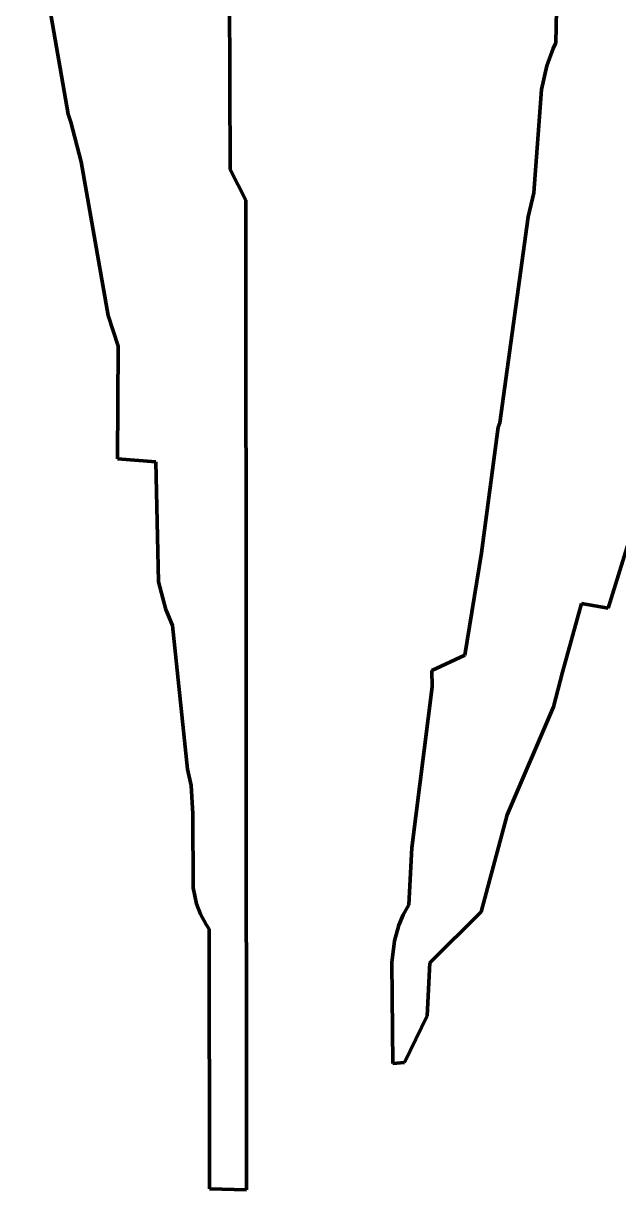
# Model space of a CAD drawing. Header units: millimetres. Extents: x 0 to 7.9, y 0 to 11.
# Drawn here: x 3.566 to 4.019, y 3.042 to 3.931 of the extents above; entities that cross this region are included whole.
import ezdxf

# ---------------------------------------------------------------- set-up
doc = ezdxf.new("R2010")
doc.units = ezdxf.units.MM
doc.layers.add('color#010101ff', color=7, linetype='CONTINUOUS', lineweight=100)
doc.layers.add('color#ffffffff', color=7, linetype='CONTINUOUS', lineweight=100)

msp = doc.modelspace()

# ---------------------------------------------------------------- linework, layer by layer
at = {"layer": 'color#010101ff'}
for p, q in [((3.72107, 4.27849), (3.72315, 3.81951)), ((3.59979, 3.86164), (3.56566, 4.05742)), ((3.97107, 3.91596), (3.97338, 4.01848)), ((3.96424, 3.89851), (3.96903, 3.91166)), ((3.96903, 3.91166), (3.97107, 3.91596)), ((3.96037, 3.8805), (3.96424, 3.89851)), ((3.95435, 3.80171), (3.96037, 3.8805)), ((3.60181, 3.8557), (3.59979, 3.86164)), ((3.60972, 3.8254), (3.60181, 3.8557)), ((3.6302, 3.70834), (3.60972, 3.8254)), ((3.72315, 3.81951), (3.73501, 3.79613)), ((3.73501, 3.79613), (3.73569, 3.04216)), ((3.95003, 3.7836), (3.95435, 3.80171)), ((3.92859, 3.6265), (3.95003, 3.7836)), ((3.63799, 3.68487), (3.6302, 3.70834)), ((3.63749, 3.59909), (3.63799, 3.68487)), ((3.92719, 3.62327), (3.92859, 3.6265)), ((3.91464, 3.52755), (3.92719, 3.62327)), ((3.66662, 3.59673), (3.63749, 3.59909)), ((3.6687, 3.50526), (3.66662, 3.59673)), ((4.031, 3.55008), (4.01107, 3.48532)), ((3.90184, 3.44942), (3.91464, 3.52755)), ((3.6741, 3.48431), (3.6687, 3.50526)), ((3.67935, 3.47214), (3.6741, 3.48431)), ((3.99072, 3.48888), (3.97625, 3.43647)), ((4.01107, 3.48532), (3.99072, 3.48888)), ((3.69064, 3.36255), (3.67935, 3.47214)), ((3.87677, 3.4378), (3.90184, 3.44942)), ((3.87687, 3.42532), (3.87677, 3.4378)), ((3.97625, 3.43647), (3.96942, 3.41019)), ((3.86146, 3.30256), (3.87687, 3.42532)), ((3.96942, 3.41019), (3.934, 3.32767)), ((3.69342, 3.35003), (3.69064, 3.36255)), ((3.69471, 3.32849), (3.69342, 3.35003)), ((3.69489, 3.27222), (3.69471, 3.32849)), ((3.934, 3.32767), (3.91425, 3.25394)), ((3.85923, 3.25916), (3.86146, 3.30256)), ((3.69764, 3.25992), (3.69489, 3.27222)), ((3.70065, 3.25198), (3.69764, 3.25992)), ((3.85497, 3.25161), (3.85923, 3.25916)), ((3.91425, 3.25394), (3.87524, 3.21506)), ((3.70476, 3.24431), (3.70065, 3.25198)), ((3.70729, 3.24058), (3.70476, 3.24431)), ((3.85168, 3.24383), (3.85497, 3.25161)), ((3.70735, 3.04281), (3.70729, 3.24058)), ((3.84831, 3.2318), (3.85168, 3.24383)), ((3.84615, 3.21519), (3.84831, 3.2318)), ((3.84695, 3.13829), (3.84615, 3.21519)), ((3.87524, 3.21506), (3.87311, 3.17463)), ((3.87311, 3.17463), (3.85604, 3.13904)), ((3.85604, 3.13904), (3.84695, 3.13829)), ((3.73569, 3.04216), (3.70735, 3.04281))]:
    msp.add_line(p, q, dxfattribs=at)
at = {"layer": 'color#ffffffff'}
for p, q in [((3.72315, 3.81951), (3.72107, 4.27849)), ((3.56566, 4.05742), (3.59979, 3.86164)), ((3.97338, 4.01848), (3.97107, 3.91596)), ((3.96903, 3.91166), (3.96424, 3.89851)), ((3.97107, 3.91596), (3.96903, 3.91166)), ((3.96424, 3.89851), (3.96037, 3.8805)), ((3.96037, 3.8805), (3.95435, 3.80171)), ((3.59979, 3.86164), (3.60181, 3.8557)), ((3.60181, 3.8557), (3.60972, 3.8254)), ((3.60972, 3.8254), (3.6302, 3.70834)), ((3.73501, 3.79613), (3.72315, 3.81951)), ((3.73569, 3.04216), (3.73501, 3.79613)), ((3.95435, 3.80171), (3.95003, 3.7836)), ((3.95003, 3.7836), (3.92859, 3.6265)), ((3.6302, 3.70834), (3.63799, 3.68487)), ((3.63799, 3.68487), (3.63749, 3.59909)), ((3.92859, 3.6265), (3.92719, 3.62327)), ((3.92719, 3.62327), (3.91464, 3.52755)), ((3.63749, 3.59909), (3.66662, 3.59673)), ((3.66662, 3.59673), (3.6687, 3.50526)), ((4.01107, 3.48532), (4.031, 3.55008)), ((3.91464, 3.52755), (3.90184, 3.44942)), ((3.6687, 3.50526), (3.6741, 3.48431)), ((3.6741, 3.48431), (3.67935, 3.47214)), ((3.97625, 3.43647), (3.99072, 3.48888)), ((3.99072, 3.48888), (4.01107, 3.48532)), ((3.67935, 3.47214), (3.69064, 3.36255)), ((3.90184, 3.44942), (3.87677, 3.4378)), ((3.87677, 3.4378), (3.87687, 3.42532)), ((3.96942, 3.41019), (3.97625, 3.43647)), ((3.87687, 3.42532), (3.86146, 3.30256)), ((3.934, 3.32767), (3.96942, 3.41019)), ((3.69064, 3.36255), (3.69342, 3.35003)), ((3.69342, 3.35003), (3.69471, 3.32849)), ((3.69471, 3.32849), (3.69489, 3.27222)), ((3.91425, 3.25394), (3.934, 3.32767)), ((3.86146, 3.30256), (3.85923, 3.25916)), ((3.69489, 3.27222), (3.69764, 3.25992)), ((3.69764, 3.25992), (3.70065, 3.25198)), ((3.85923, 3.25916), (3.85497, 3.25161)), ((3.87524, 3.21506), (3.91425, 3.25394)), ((3.70065, 3.25198), (3.70476, 3.24431)), ((3.70476, 3.24431), (3.70729, 3.24058)), ((3.85497, 3.25161), (3.85168, 3.24383)), ((3.70729, 3.24058), (3.70735, 3.04281)), ((3.85168, 3.24383), (3.84831, 3.2318)), ((3.84831, 3.2318), (3.84615, 3.21519)), ((3.84615, 3.21519), (3.84695, 3.13829)), ((3.87311, 3.17463), (3.87524, 3.21506)), ((3.85604, 3.13904), (3.87311, 3.17463)), ((3.84695, 3.13829), (3.85604, 3.13904)), ((3.70735, 3.04281), (3.73569, 3.04216))]:
    msp.add_line(p, q, dxfattribs=at)

doc.saveas('drawing.dxf')
